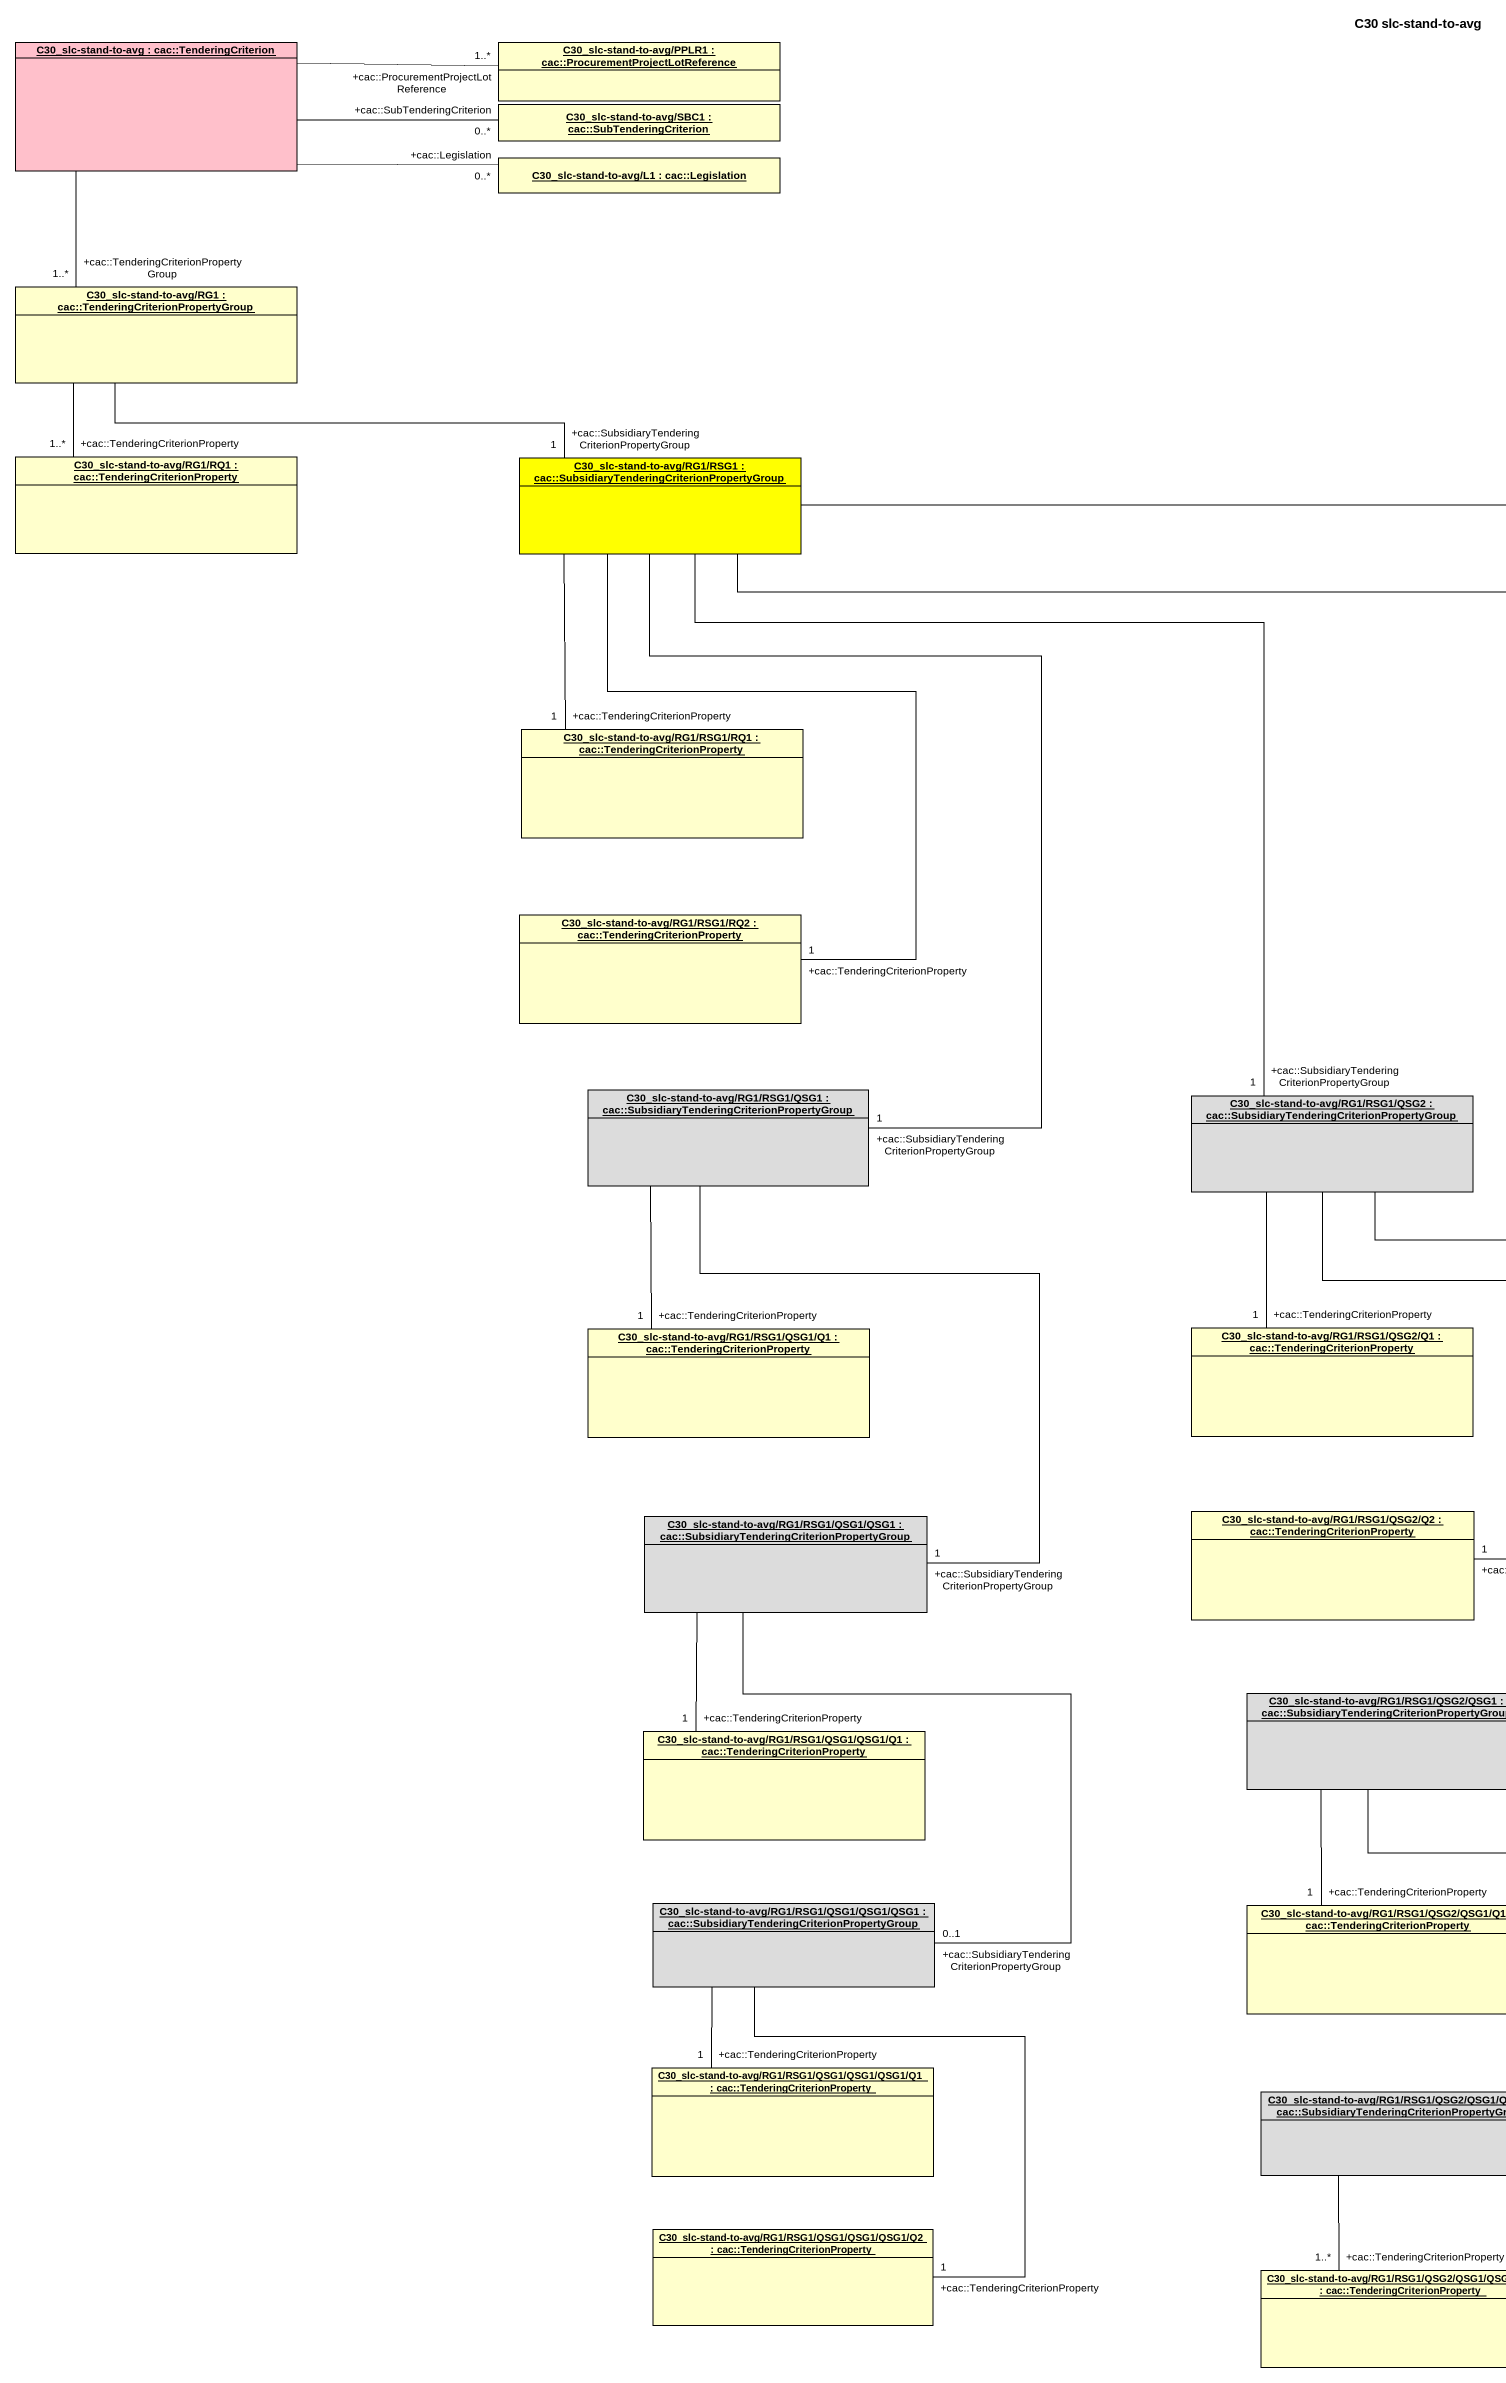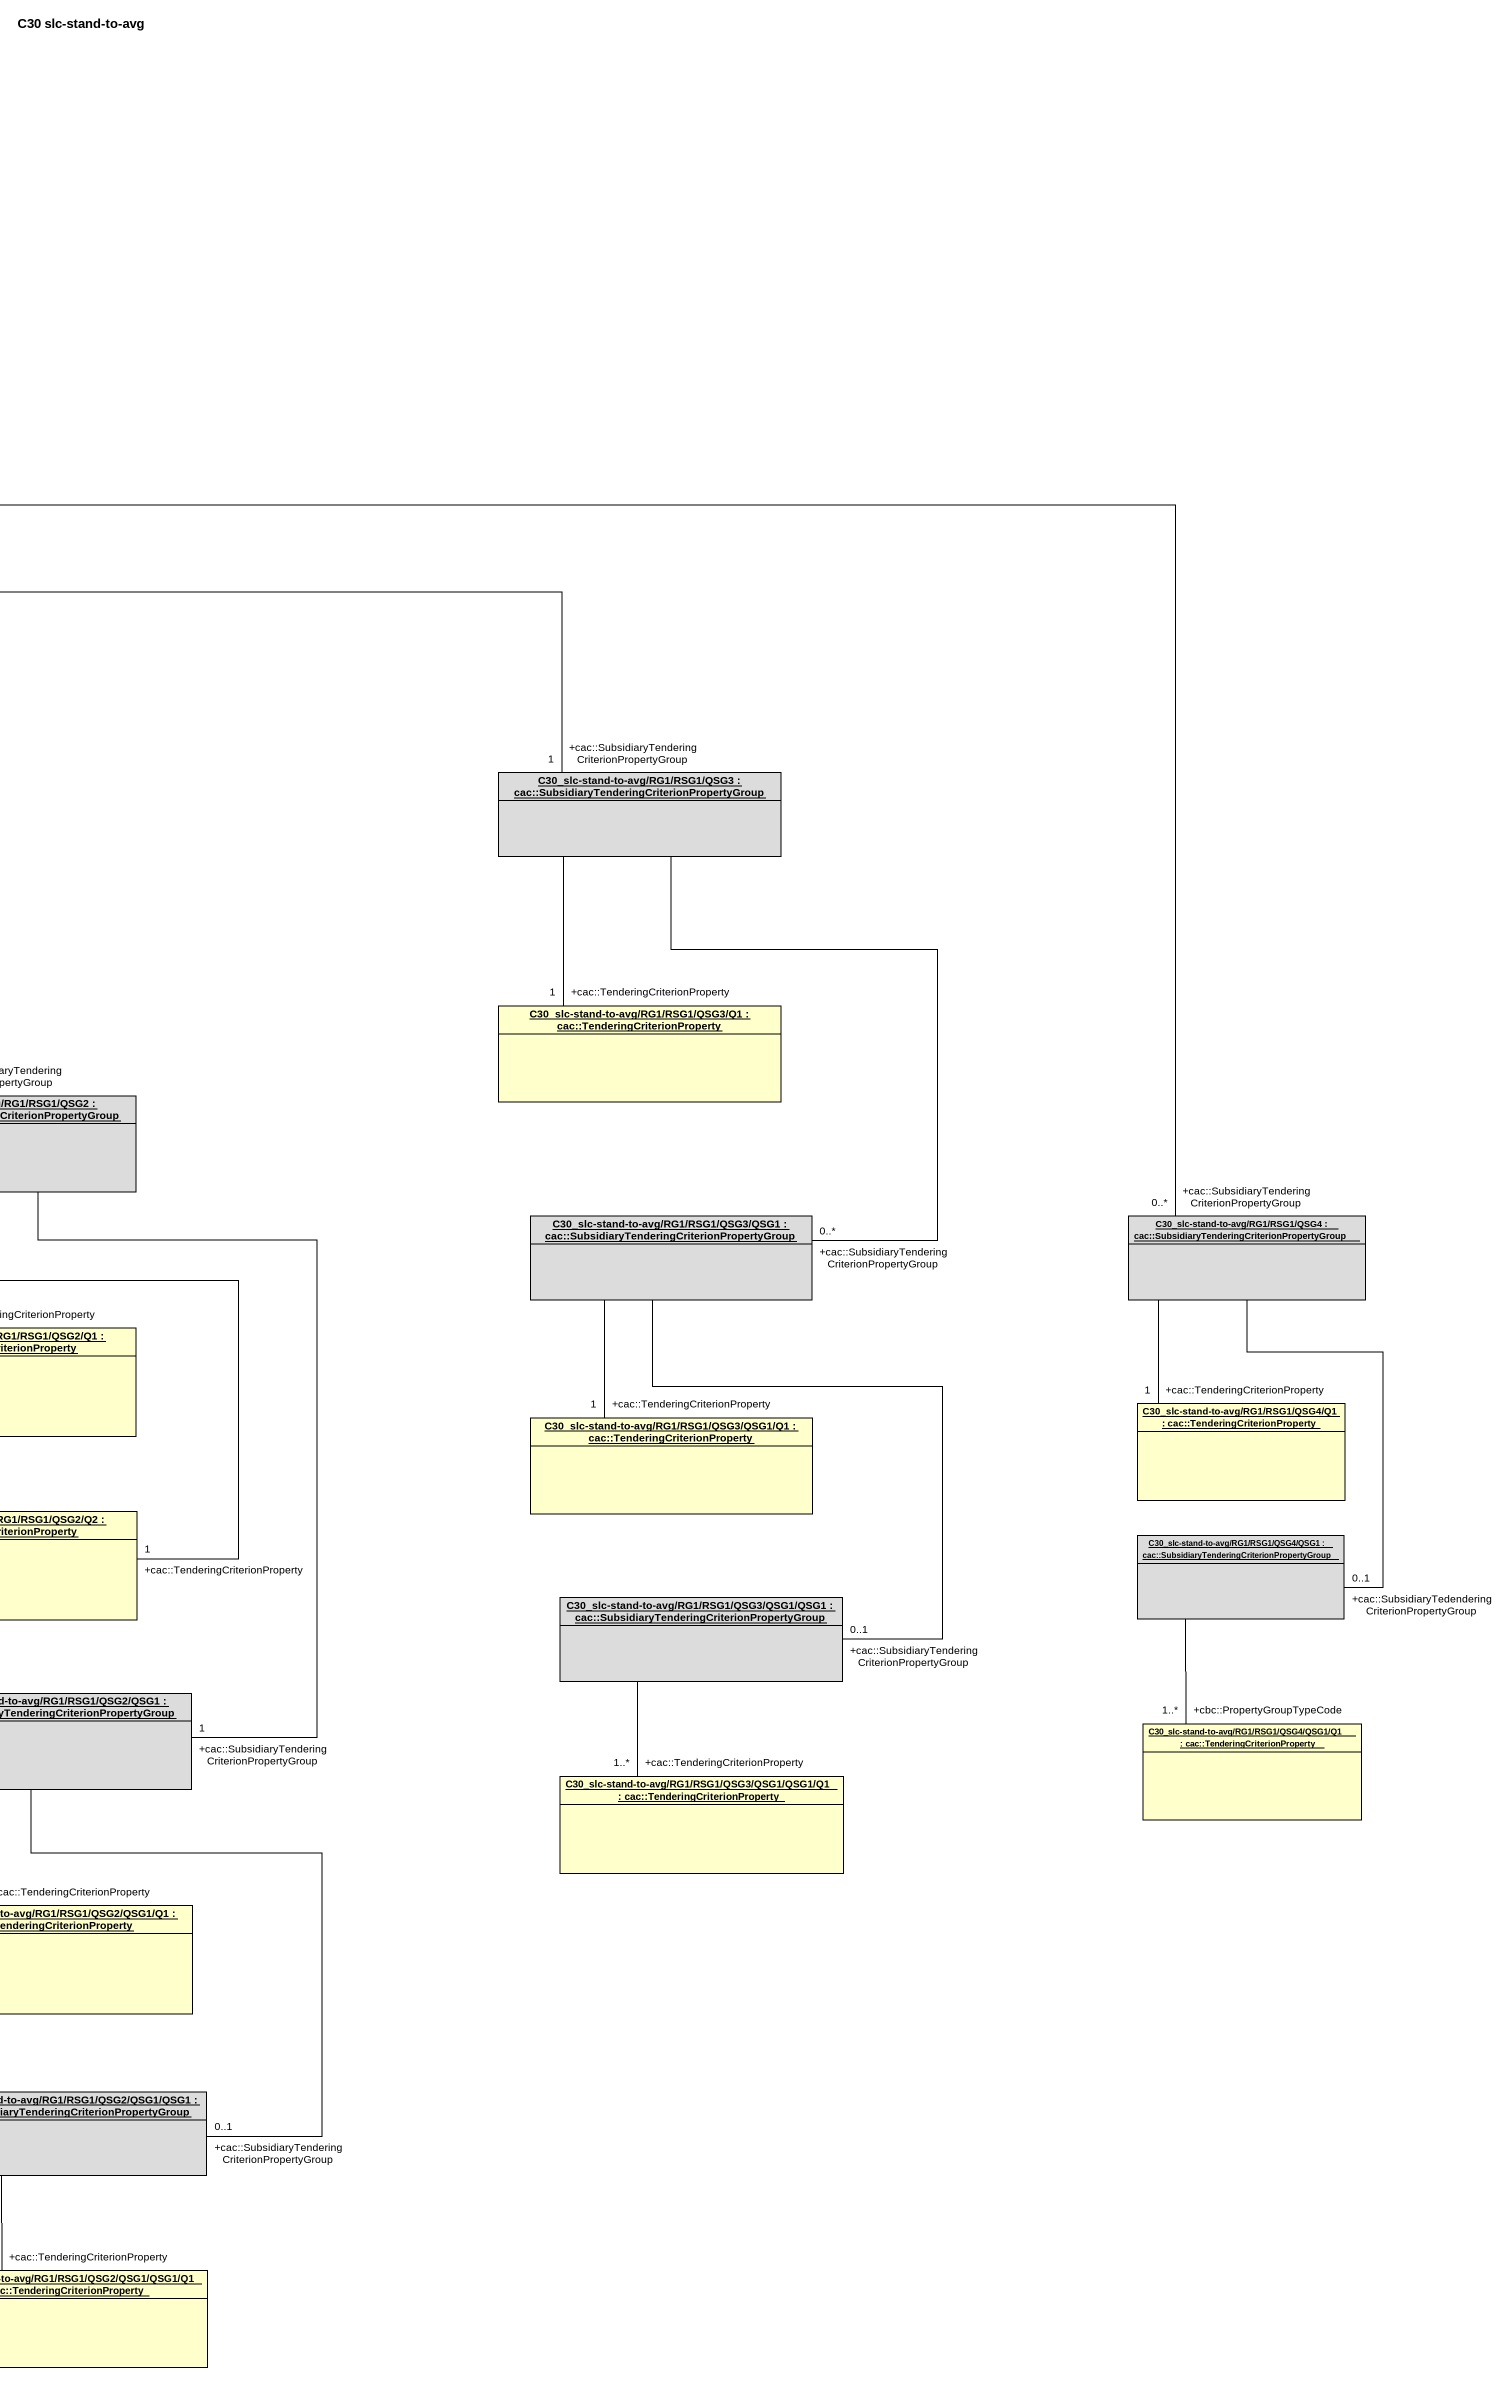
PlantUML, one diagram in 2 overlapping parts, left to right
@startuml
title C30 slc-stand-to-avg
hide circle
hide empty members
object "C30_slc-stand-to-avg : cac::TenderingCriterion" as C30_slc_stand_to_avg #FFC0CB
object "C30_slc-stand-to-avg/PPLR1 : cac::ProcurementProjectLotReference" as C30_slc_stand_to_avg_PPLR1
object "C30_slc-stand-to-avg/SBC1 : cac::SubTenderingCriterion" as C30_slc_stand_to_avg_SBC1
object "C30_slc-stand-to-avg/L1 : cac::Legislation" as C30_slc_stand_to_avg_L1
object "C30_slc-stand-to-avg/RG1 : cac::TenderingCriterionPropertyGroup" as C30_slc_stand_to_avg_RG1
object "C30_slc-stand-to-avg/RG1/RQ1 : cac::TenderingCriterionProperty" as C30_slc_stand_to_avg_RG1_RQ1
object "C30_slc-stand-to-avg/RG1/RSG1 : cac::SubsidiaryTenderingCriterionPropertyGroup" as C30_slc_stand_to_avg_RG1_2 #FFFF00
object "C30_slc-stand-to-avg/RG1/RSG1/RQ1 : cac::TenderingCriterionProperty" as C30_slc_stand_to_avg_RG1_3
object "C30_slc-stand-to-avg/RG1/RSG1/QSG3 : cac::SubsidiaryTenderingCriterionPropertyGroup" as C30_slc_stand_to_avg_RG1_4 #DCDCDC
object "C30_slc-stand-to-avg/RG1/RSG1/RQ2 : cac::TenderingCriterionProperty" as C30_slc_stand_to_avg_RG1_5
object "C30_slc-stand-to-avg/RG1/RSG1/QSG3/Q1 : cac::TenderingCriterionProperty" as C30_slc_stand_to_avg_RG1_6
object "C30_slc-stand-to-avg/RG1/RSG1/QSG1 : cac::SubsidiaryTenderingCriterionPropertyGroup" as C30_slc_stand_to_avg_RG1_7 #DCDCDC
object "C30_slc-stand-to-avg/RG1/RSG1/QSG2 : cac::SubsidiaryTenderingCriterionPropertyGroup" as C30_slc_stand_to_avg_RG1_8 #DCDCDC
object "C30_slc-stand-to-avg/RG1/RSG1/QSG3/QSG1 : cac::SubsidiaryTenderingCriterionPropertyGroup" as C30_slc_stand_to_avg_RG1_9 #DCDCDC
object "C30_slc-stand-to-avg/RG1/RSG1/QSG4 : cac::SubsidiaryTenderingCriterionPropertyGroup" as C30_slc_stand_to_avg_RG1_10 #DCDCDC
object "C30_slc-stand-to-avg/RG1/RSG1/QSG1/Q1 : cac::TenderingCriterionProperty" as C30_slc_stand_to_avg_RG1_11
object "C30_slc-stand-to-avg/RG1/RSG1/QSG2/Q1 : cac::TenderingCriterionProperty" as C30_slc_stand_to_avg_RG1_12
object "C30_slc-stand-to-avg/RG1/RSG1/QSG3/QSG1/Q1 : cac::TenderingCriterionProperty" as C30_slc_stand_to_avg_RG1_13
object "C30_slc-stand-to-avg/RG1/RSG1/QSG4/Q1 : cac::TenderingCriterionProperty" as C30_slc_stand_to_avg_RG1_14
object "C30_slc-stand-to-avg/RG1/RSG1/QSG1/QSG1 : cac::SubsidiaryTenderingCriterionPropertyGroup" as C30_slc_stand_to_avg_RG1_15 #DCDCDC
object "C30_slc-stand-to-avg/RG1/RSG1/QSG2/Q2 : cac::TenderingCriterionProperty" as C30_slc_stand_to_avg_RG1_16
object "C30_slc-stand-to-avg/RG1/RSG1/QSG4/QSG1 : cac::SubsidiaryTenderingCriterionPropertyGroup" as C30_slc_stand_to_avg_RG1_17 #DCDCDC
object "C30_slc-stand-to-avg/RG1/RSG1/QSG3/QSG1/QSG1 : cac::SubsidiaryTenderingCriterionPropertyGroup" as C30_slc_stand_to_avg_RG1_18 #DCDCDC
object "C30_slc-stand-to-avg/RG1/RSG1/QSG2/QSG1 : cac::SubsidiaryTenderingCriterionPropertyGroup" as C30_slc_stand_to_avg_RG1_19 #DCDCDC
object "C30_slc-stand-to-avg/RG1/RSG1/QSG1/QSG1/Q1 : cac::TenderingCriterionProperty" as C30_slc_stand_to_avg_RG1_20
object "C30_slc-stand-to-avg/RG1/RSG1/QSG4/QSG1/Q1 : cac::TenderingCriterionProperty" as C30_slc_stand_to_avg_RG1_21
object "C30_slc-stand-to-avg/RG1/RSG1/QSG3/QSG1/QSG1/Q1 : cac::TenderingCriterionProperty" as C30_slc_stand_to_avg_RG1_22
object "C30_slc-stand-to-avg/RG1/RSG1/QSG1/QSG1/QSG1 : cac::SubsidiaryTenderingCriterionPropertyGroup" as C30_slc_stand_to_avg_RG1_23 #DCDCDC
object "C30_slc-stand-to-avg/RG1/RSG1/QSG2/QSG1/Q1 : cac::TenderingCriterionProperty" as C30_slc_stand_to_avg_RG1_24
object "C30_slc-stand-to-avg/RG1/RSG1/QSG1/QSG1/QSG1/Q1 : cac::TenderingCriterionProperty" as C30_slc_stand_to_avg_RG1_25
object "C30_slc-stand-to-avg/RG1/RSG1/QSG2/QSG1/QSG1 : cac::SubsidiaryTenderingCriterionPropertyGroup" as C30_slc_stand_to_avg_RG1_26 #DCDCDC
object "C30_slc-stand-to-avg/RG1/RSG1/QSG1/QSG1/QSG1/Q2 : cac::TenderingCriterionProperty" as C30_slc_stand_to_avg_RG1_27
object "C30_slc-stand-to-avg/RG1/RSG1/QSG2/QSG1/QSG1/Q1 : cac::TenderingCriterionProperty" as C30_slc_stand_to_avg_RG1_28
C30_slc_stand_to_avg -right- "+cac::ProcurementProjectLotReference\n1..*" C30_slc_stand_to_avg_PPLR1
C30_slc_stand_to_avg -right- "+cac::SubTenderingCriterion\n0..*" C30_slc_stand_to_avg_SBC1
C30_slc_stand_to_avg -right- "+cac::Legislation\n0..*" C30_slc_stand_to_avg_L1
C30_slc_stand_to_avg -- "+cac::TenderingCriterionPropertyGroup\n1..*" C30_slc_stand_to_avg_RG1
C30_slc_stand_to_avg_RG1 -- "+cac::TenderingCriterionProperty\n1..*" C30_slc_stand_to_avg_RG1_RQ1
C30_slc_stand_to_avg_RG1 -right- "+cac::SubsidiaryTenderingCriterionPropertyGroup\n1" C30_slc_stand_to_avg_RG1_2
C30_slc_stand_to_avg_RG1_2 -- "+cac::TenderingCriterionProperty\n1" C30_slc_stand_to_avg_RG1_3
C30_slc_stand_to_avg_RG1_2 -right- "+cac::SubsidiaryTenderingCriterionPropertyGroup\n1" C30_slc_stand_to_avg_RG1_4
C30_slc_stand_to_avg_RG1_2 -- "+cac::TenderingCriterionProperty\n1" C30_slc_stand_to_avg_RG1_5
C30_slc_stand_to_avg_RG1_2 -- "+cac::SubsidiaryTenderingCriterionPropertyGroup\n1" C30_slc_stand_to_avg_RG1_7
C30_slc_stand_to_avg_RG1_2 -- "+cac::SubsidiaryTenderingCriterionPropertyGroup\n1" C30_slc_stand_to_avg_RG1_8
C30_slc_stand_to_avg_RG1_2 -right- "+cac::SubsidiaryTenderingCriterionPropertyGroup\n0..*" C30_slc_stand_to_avg_RG1_10
C30_slc_stand_to_avg_RG1_4 -- "+cac::TenderingCriterionProperty\n1" C30_slc_stand_to_avg_RG1_6
C30_slc_stand_to_avg_RG1_4 -- "+cac::SubsidiaryTenderingCriterionPropertyGroup\n0..*" C30_slc_stand_to_avg_RG1_9
C30_slc_stand_to_avg_RG1_7 -- "+cac::TenderingCriterionProperty\n1" C30_slc_stand_to_avg_RG1_11
C30_slc_stand_to_avg_RG1_7 -- "+cac::SubsidiaryTenderingCriterionPropertyGroup\n1" C30_slc_stand_to_avg_RG1_15
C30_slc_stand_to_avg_RG1_8 -- "+cac::TenderingCriterionProperty\n1" C30_slc_stand_to_avg_RG1_12
C30_slc_stand_to_avg_RG1_8 -- "+cac::TenderingCriterionProperty\n1" C30_slc_stand_to_avg_RG1_16
C30_slc_stand_to_avg_RG1_8 -- "+cac::SubsidiaryTenderingCriterionPropertyGroup\n1" C30_slc_stand_to_avg_RG1_19
C30_slc_stand_to_avg_RG1_9 -- "+cac::TenderingCriterionProperty\n1" C30_slc_stand_to_avg_RG1_13
C30_slc_stand_to_avg_RG1_9 -- "+cac::SubsidiaryTenderingCriterionPropertyGroup\n0..1" C30_slc_stand_to_avg_RG1_18
C30_slc_stand_to_avg_RG1_10 -- "+cac::TenderingCriterionProperty\n1" C30_slc_stand_to_avg_RG1_14
C30_slc_stand_to_avg_RG1_10 -- "+cac::SubsidiaryTedenderingCriterionPropertyGroup\n0..1" C30_slc_stand_to_avg_RG1_17
C30_slc_stand_to_avg_RG1_15 -- "+cac::TenderingCriterionProperty\n1" C30_slc_stand_to_avg_RG1_20
C30_slc_stand_to_avg_RG1_15 -- "+cac::SubsidiaryTenderingCriterionPropertyGroup\n0..1" C30_slc_stand_to_avg_RG1_23
C30_slc_stand_to_avg_RG1_17 -- "+cbc::PropertyGroupTypeCode\n1..*" C30_slc_stand_to_avg_RG1_21
C30_slc_stand_to_avg_RG1_18 -- "+cac::TenderingCriterionProperty\n1..*" C30_slc_stand_to_avg_RG1_22
C30_slc_stand_to_avg_RG1_19 -- "+cac::TenderingCriterionProperty\n1" C30_slc_stand_to_avg_RG1_24
C30_slc_stand_to_avg_RG1_19 -- "+cac::SubsidiaryTenderingCriterionPropertyGroup\n0..1" C30_slc_stand_to_avg_RG1_26
C30_slc_stand_to_avg_RG1_23 -- "+cac::TenderingCriterionProperty\n1" C30_slc_stand_to_avg_RG1_25
C30_slc_stand_to_avg_RG1_23 -- "+cac::TenderingCriterionProperty\n1" C30_slc_stand_to_avg_RG1_27
C30_slc_stand_to_avg_RG1_26 -- "+cac::TenderingCriterionProperty\n1..*" C30_slc_stand_to_avg_RG1_28
@enduml
